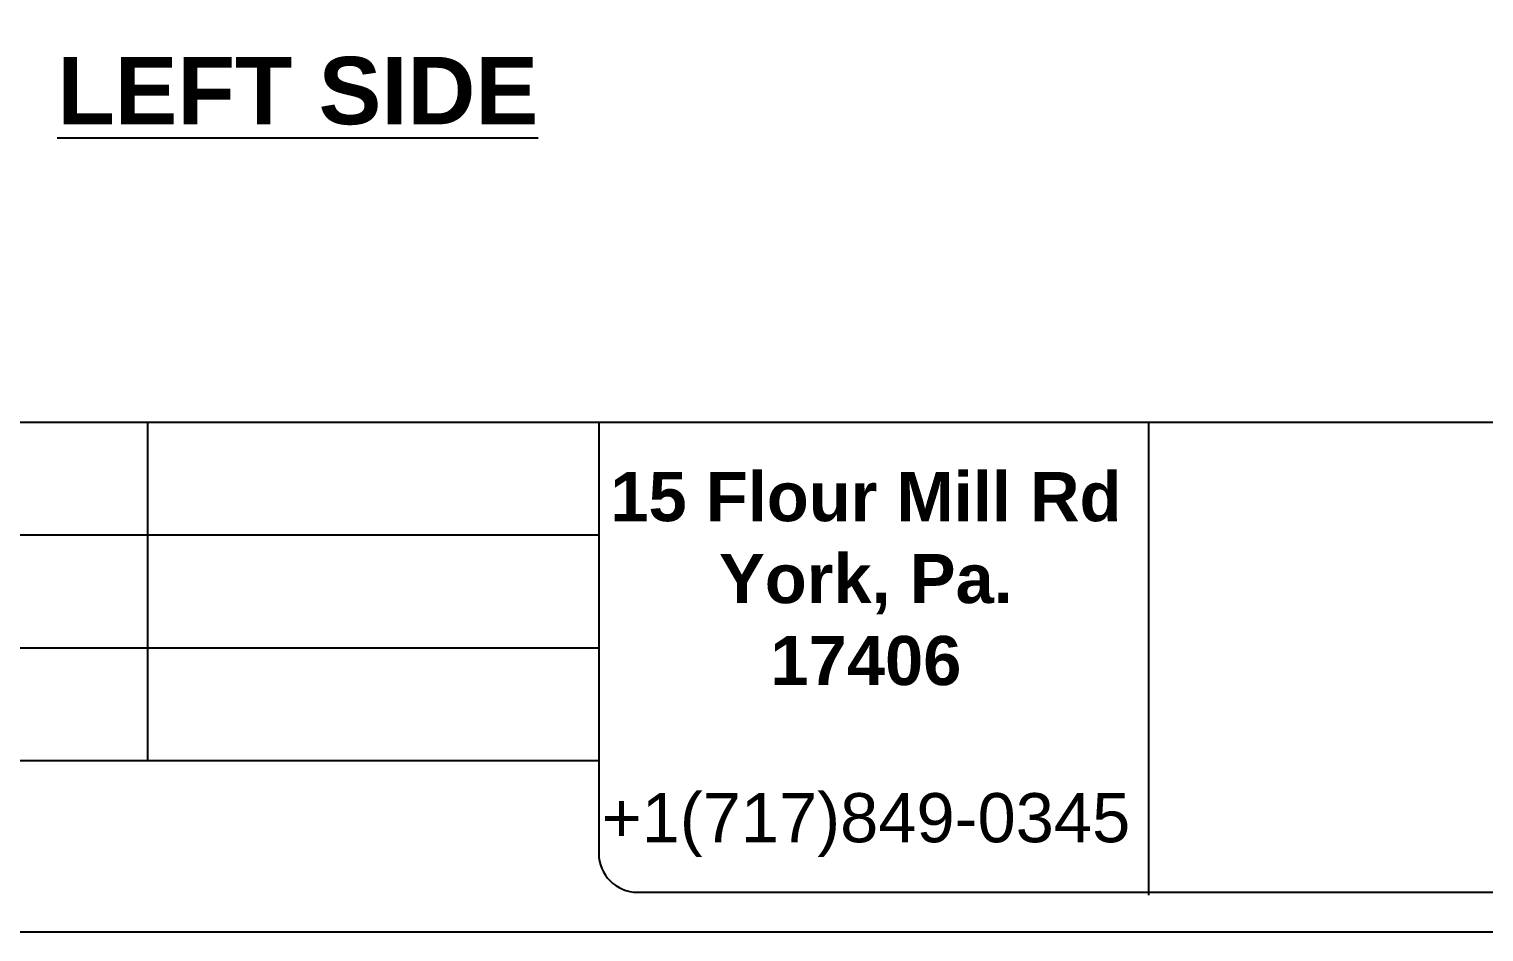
# Model space of a CAD drawing. Header units: inches. Extents: x 0 to 137, y 0 to 88.
# Drawn here: x 71.11 to 89.47, y -0.18 to 11.21 of the extents above; entities that cross this region are included whole.
import ezdxf
from ezdxf.enums import TextEntityAlignment as Align

# ---------------------------------------------------------------- set-up
doc = ezdxf.new("R2010")
doc.units = ezdxf.units.IN
doc.header["$MEASUREMENT"] = 0
doc.styles.add('Fields', font='simplex.shx', dxfattribs={"height": 0.185})
doc.styles.get("Standard").update_dxf_attribs({"font": 'arial.ttf'})

# ---------------------------------------------------------------- blocks, each defined once
blk = doc.blocks.new('RG_Master_Ver_4_2_2')
at = {"color": 3}
for p, q in [((10.12, 1.5631), (34.15, 1.5631)), ((18.1434, 1.5631), (18.1434, 0.496)), ((19.5662, 1.5631), (19.5662, 0.2033)), ((21.2999, 1.5625), (21.2999, 0.0716)), ((9.9977, 1.2074), (19.5662, 1.2074)), ((9.9977, 0.8517), (19.5662, 0.8517)), ((9.9977, 0.496), (19.5662, 0.496)), ((19.6886, 0.0809), (34.0625, 0.0809))]:
    blk.add_line(p, q, dxfattribs=at)
blk.add_lwpolyline([(0, -0.044), (34.25, -0.044), (34.25, 21.956), (0, 21.956)], close=True, dxfattribs=at)
blk.add_arc((19.6886, 0.2033), 0.1224, 180, 270, dxfattribs=at)
at = {"color": 3, "insert": (20.4088, 1.4059), "char_height": 0.142284, "attachment_point": 2}
blk.add_mtext_dynamic_manual_height_columns('{\\fArial|b1|i0|c0|p34;\\H1.08937x;15 Flour Mill Rd\\PYork, Pa. \\P17406}\\P\\P{\\H1.08937x;+1(717)849-0345}', width=1.735089, gutter_width=0.6898, heights=[0], dxfattribs=at)
at = {"style": 'Fields'}
for tag, p in [('DESCRIPTION_3', (13.1158, 1.307)), ('DRN_3', (15.4724, 1.307)), ('CHK_3', (16.5293, 1.307)), ('APP_3', (17.5522, 1.307)), ('DATE_3', (18.8294, 1.307)), ('CUSTOMER', (28.9966, 1.2135)), ('DRAWING_DESC', (32.2295, 1.2455)), ('DESCRIPTION_2', (13.1158, 0.9513)), ('DRN_2', (15.4724, 0.9513)), ('CHK_2', (16.5293, 0.9513)), ('APP_2', (17.5522, 0.9513)), ('DATE_2', (18.8294, 0.9513)), ('SIZE', (30.7145, 0.8944)), ('DRAWING_#', (32.125, 0.8944)), ('REV', (33.5429, 0.8944)), ('DESCRIPTION_1', (13.1158, 0.5956)), ('DRN_1', (15.4724, 0.5956)), ('CHK_1', (16.5293, 0.5956)), ('APP_1', (17.5522, 0.5956)), ('DATE_1', (18.8294, 0.5956)), ('PROJECT_#', (28.9813, 0.5809)), ('DRN_BY', (30.875, 0.5245)), ('CHK_BY', (31.7615, 0.5245)), ('APP_BY', (32.75, 0.5245)), ('SCALE', (33.6518, 0.5245)), ('PROJECT_NAME', (29.021, 0.1759)), ('SHEETNUM', (32.7527, 0.1759)), ('TTL_SHTS', (33.5471, 0.1759))]:
    blk.add_attdef(tag, text='', height=0.125, dxfattribs=at).set_placement(p, align=Align.CENTER)
at = {"style": 'Fields', "flags": 9}
blk.add_attdef('WD_TB', (9.9529, 0.1939), '', height=0.0638, dxfattribs=at)

msp = doc.modelspace()

# ---------------------------------------------------------------- block references
at = {"xscale": 4.00170457579782, "yscale": 4.00170457579782, "zscale": 4.00170457579782}
msp.add_blockref('RG_Master_Ver_4_2_2', (0, 0), dxfattribs=at)

# ---------------------------------------------------------------- texts
at = {"insert": (60, 10.86392), "char_height": 0.85, "attachment_point": 1}
msp.add_mtext_dynamic_manual_height_columns('\\pxqc;{\\fArial|b1|i0|c0|p34;\\LLEFT SIDE}', width=29, gutter_width=1, heights=[0], dxfattribs=at)

doc.saveas('drawing.dxf')
